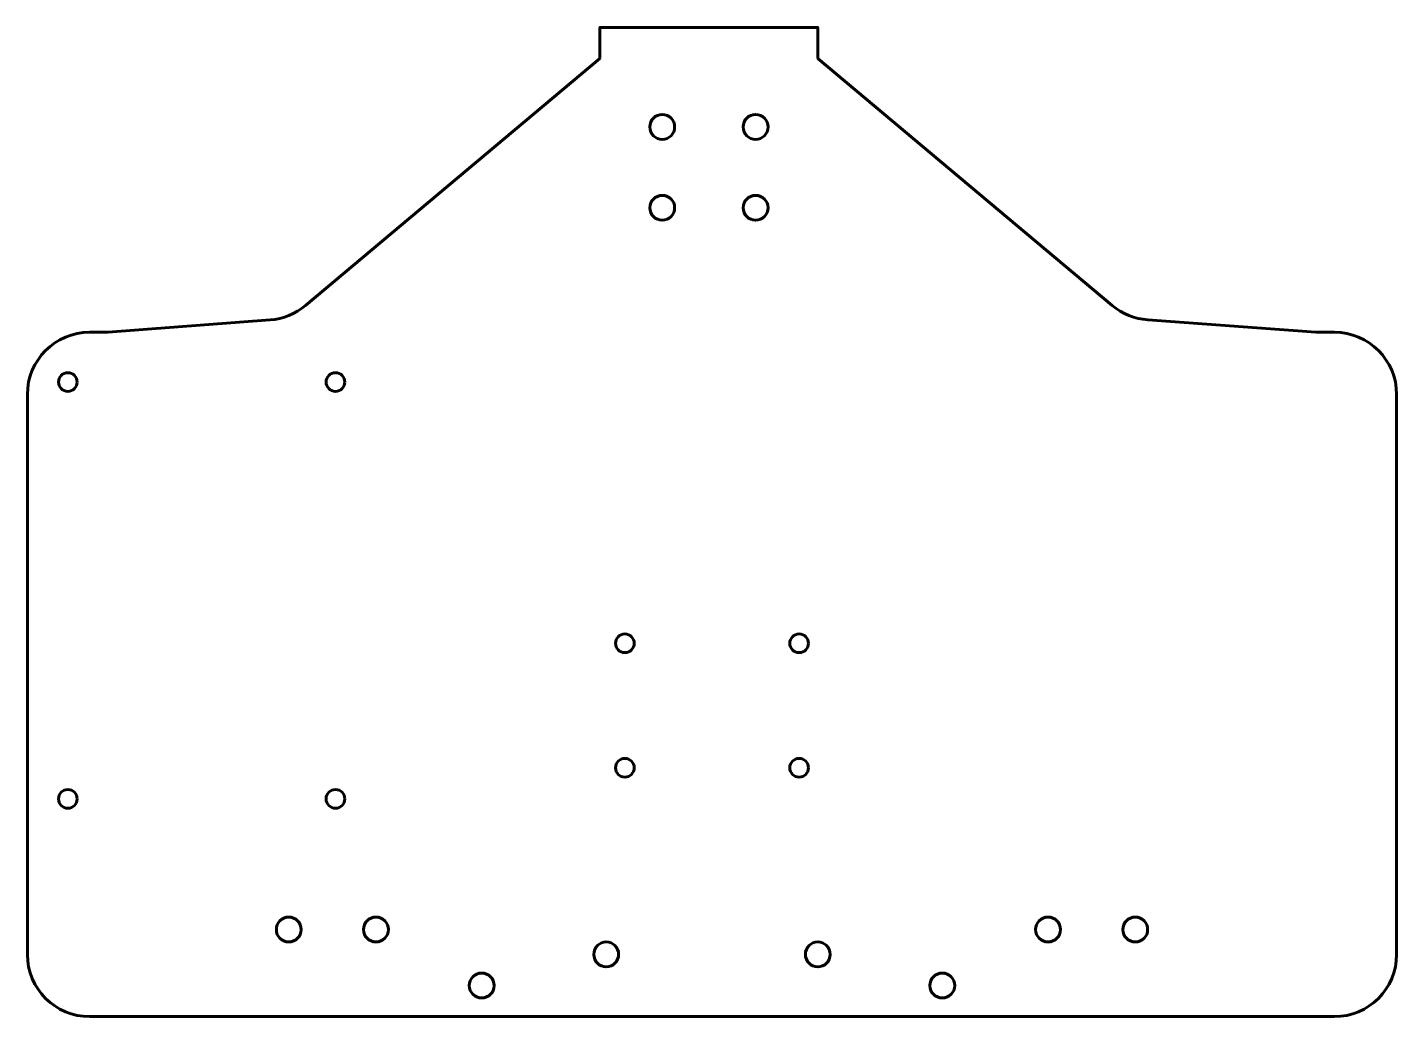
# Model space of a CAD drawing. Header units: millimetres. Extents: x 0 to 220, y 0 to 159.
import ezdxf

# ---------------------------------------------------------------- set-up
doc = ezdxf.new("R2010")
doc.units = ezdxf.units.MM
for name, pattern in [('K5LT32768', [0]), ('K5LT32770', [0]), ('K5LT_BASIC', [0])]:
    doc.linetypes.add(name, pattern=pattern)
doc.layers.add('Системный слой', color=7, linetype='Continuous')

msp = doc.modelspace()

# ---------------------------------------------------------------- linework, layer by layer
at = {"color": 150, "linetype": 'K5LT32770', "lineweight": 60, "true_color": 0x0080ff}
for p, q in [((0, 100), (0, 10)), ((220, 10), (220, 100)), ((10, 0), (210, 0))]:
    msp.add_line(p, q, dxfattribs=at)
msp.add_lwpolyline([(127, 154), (127, 159), (92, 159), (92, 154)], dxfattribs=at)
at = {"color": 150, "linetype": 'K5LT32768', "lineweight": 60, "true_color": 0x0080ff}
for centre, radius in [((102, 143), 2), ((117, 143), 2), ((102, 130), 2), ((117, 130), 2), ((6.5, 102), 1.5), ((49.5, 102), 1.5), ((96, 60), 1.5), ((124, 60), 1.5), ((96, 40), 1.5), ((124, 40), 1.5), ((6.5, 35), 1.5), ((49.5, 35), 1.5), ((42, 14), 2), ((56, 14), 2), ((164, 14), 2), ((178, 14), 2), ((93, 10), 2), ((127, 10), 2), ((73, 5), 2), ((147, 5), 2)]:
    msp.add_circle(centre, radius, dxfattribs=at)
at = {"color": 150, "linetype": 'K5LT32770', "lineweight": 60, "true_color": 0x0080ff}
for centre, start, end in [((10, 10), 180, 270), ((210, 10), 270, 0)]:
    msp.add_arc(centre, 10, start, end, dxfattribs=at)
at = {"layer": 'Системный слой', "color": 150, "linetype": 'K5LT_BASIC', "lineweight": 60, "true_color": 0x0080ff}
for p, q in [((92, 154), (44.67, 114.29)), ((127, 154), (174.32, 114.29)), ((39, 111.98), (12.99, 110)), ((180.01, 111.98), (207.01, 110)), ((12.99, 110), (10, 110)), ((207.01, 110), (210, 110))]:
    msp.add_line(p, q, dxfattribs=at)
for centre, start, end in [((38.24, 121.95), 274.3429, 310), ((180.75, 121.96), 230, 265.8003), ((10, 100), 90, 180), ((210, 100), 0, 90)]:
    msp.add_arc(centre, 10, start, end, dxfattribs=at)

doc.saveas('drawing.dxf')
